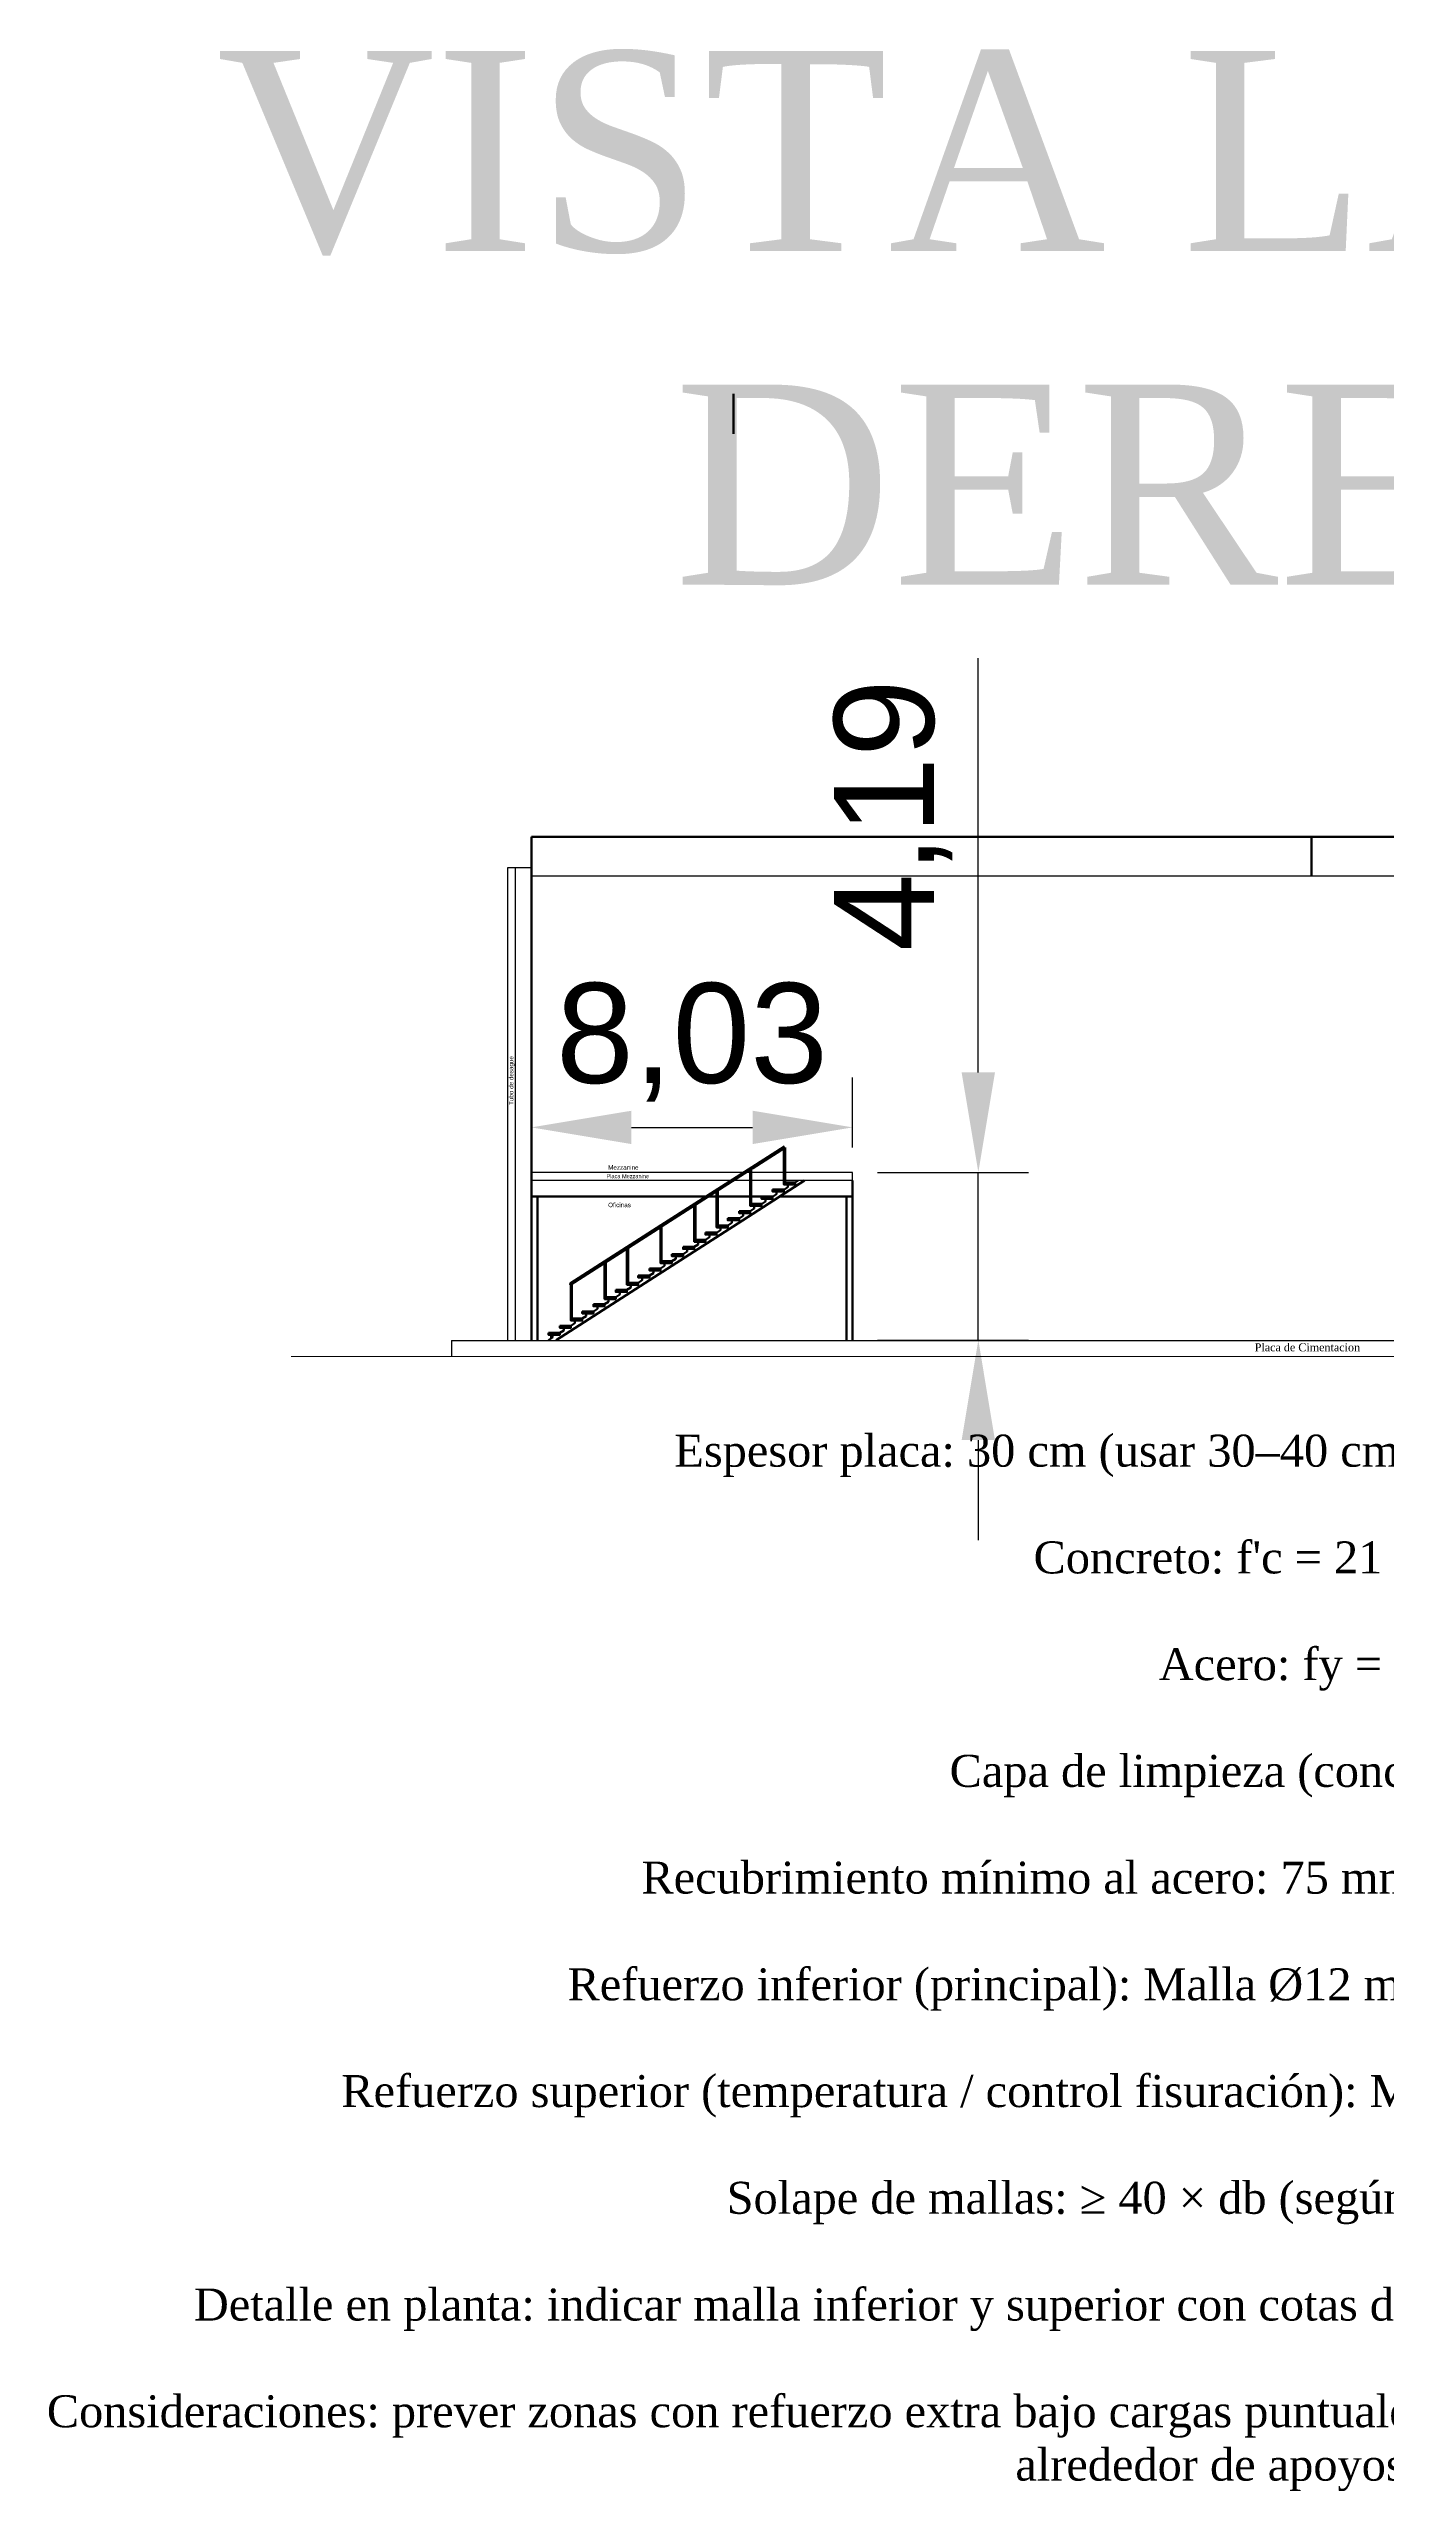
# Model space of a CAD drawing. Header units: metres. Extents: x 29 to 562, y -33 to 369.
# Drawn here: x 271.4 to 304.8, y 97.6 to 158.6 of the extents above; entities that cross this region are included whole.
import ezdxf

# ---------------------------------------------------------------- set-up
doc = ezdxf.new("R2010")
doc.units = ezdxf.units.M
doc.header["$LTSCALE"] = 2
doc.header["$PDMODE"] = 35
for name, color, linetype, lineweight in [('001_Dark_1 10', 7, 'Continuous', 0), ('A-AREA', 7, 'Continuous', 5), ('A-ROOF', 226, 'Continuous', 53), ('S-WALL', 7, 'Continuous', 60)]:
    doc.layers.add(name, color=color, linetype=linetype, lineweight=lineweight)
doc.layers.add('S-DECK', color=7, linetype='Continuous')
doc.layers.add('S-FNDN', color=7, linetype='Continuous')
doc.styles.get("Standard").update_dxf_attribs({"font": 'arial.ttf'})
doc.dimstyles.new('ISO-25', dxfattribs={"dimtxt": 2.5, "dimasz": 2.5, "dimexe": 1.25, "dimexo": 0.625, "dimtad": 1, "dimtxsty": 'Standard', "dimcen": 2.5, "dimadec": 0, "dimazin": 0, "dimtfac": 1, "dimtmove": 0, "dimatfit": 3, "dimfxl": 1, "dimarcsym": 0})

# ---------------------------------------------------------------- blocks, each defined once
blk = doc.blocks.new('*D79')
at = {"layer": '001_Dark_1 10', "color": 0, "lineweight": -2, "transparency": 16777216}
for p, q in [((294.587, 133.009), (294.587, 143.359)), ((292.071, 130.509), (295.837, 130.509)), ((294.587, 126.319), (294.587, 130.509)), ((292.071, 126.319), (295.837, 126.319)), ((294.587, 123.819), (294.587, 121.319))]:
    blk.add_line(p, q, dxfattribs=at)
at = {"layer": '001_Dark_1 10', "color": 0, "transparency": 16777216}
for points in [[(294.17, 133.009), (295.003, 133.009), (294.587, 130.509)], [(294.17, 123.819), (295.003, 123.819), (294.587, 126.319)]]:
    blk.add_solid(points, dxfattribs=at)
at = {"layer": 'Defpoints', "color": 0, "transparency": 16777216}
for p in [(291.446, 130.509), (294.587, 130.509), (291.446, 126.319)]:
    blk.add_point(p, dxfattribs=at)
at = {"layer": '001_Dark_1 10', "color": 0, "transparency": 16777216, "insert": (292.459, 139.434), "char_height": 2.5, "attachment_point": 5, "rotation": 90}
blk.add_mtext('4,19', dxfattribs=at)
blk = doc.blocks.new('*D80')
at = {"layer": '001_Dark_1 10', "color": 0, "lineweight": -2, "transparency": 16777216}
for p, q in [((283.416, 131.134), (283.416, 132.884)), ((291.446, 131.134), (291.446, 132.884)), ((285.916, 131.634), (288.946, 131.634))]:
    blk.add_line(p, q, dxfattribs=at)
at = {"layer": '001_Dark_1 10', "color": 0, "transparency": 16777216}
for points in [[(285.916, 132.05), (285.916, 131.217), (283.416, 131.634)], [(288.946, 132.05), (288.946, 131.217), (291.446, 131.634)]]:
    blk.add_solid(points, dxfattribs=at)
at = {"layer": 'Defpoints', "color": 0, "transparency": 16777216}
for p in [(291.446, 131.634), (283.416, 130.509), (291.446, 130.509)]:
    blk.add_point(p, dxfattribs=at)
at = {"layer": '001_Dark_1 10', "color": 0, "transparency": 16777216, "insert": (287.431, 133.761), "char_height": 2.5, "attachment_point": 5}
blk.add_mtext('8,03', dxfattribs=at)

msp = doc.modelspace()

# ---------------------------------------------------------------- linework, layer by layer
at = {"layer": 'A-AREA'}
for q in [(277.416, 125.912), (322.416, 125.912)]:
    msp.add_line((283.416, 125.912), q, dxfattribs=at)
at = {"layer": 'A-ROOF'}
for p, q in [((283.416, 137.919), (283.416, 138.894)), ((283.416, 138.894), (322.416, 138.894)), ((302.916, 138.894), (302.916, 137.919))]:
    msp.add_line(p, q, dxfattribs=at)
at = {"layer": 'S-DECK'}
for p, q in [((283.416, 138.119), (282.816, 138.119)), ((282.816, 138.119), (282.816, 126.312)), ((283.016, 126.312), (283.016, 138.119)), ((283.416, 137.919), (283.416, 138.119)), ((283.416, 137.919), (322.416, 137.919)), ((282.816, 126.312), (283.016, 126.312))]:
    msp.add_line(p, q, dxfattribs=at)
at = {"layer": 'S-FNDN'}
for p, q in [((291.446, 130.509), (283.416, 130.509)), ((291.446, 130.309), (283.416, 130.309)), ((291.446, 130.309), (291.446, 130.509)), ((281.416, 126.312), (324.416, 126.312)), ((281.416, 126.312), (281.416, 125.912))]:
    msp.add_line(p, q, dxfattribs=at)
at = {"layer": 'S-WALL'}
for p, q in [((288.466, 149.965), (288.466, 148.965)), ((283.416, 126.312), (283.416, 137.919)), ((286.663, 129.188), (288.936, 130.641)), ((288.936, 130.641), (289.739, 131.155)), ((288.952, 130.616), (289.756, 131.13)), ((289.726, 130.257), (289.726, 131.11)), ((289.756, 130.257), (289.756, 131.13)), ((286.679, 129.163), (288.944, 130.611)), ((288.046, 129.183), (288.046, 130.037)), ((288.076, 129.183), (288.076, 130.056)), ((288.691, 129.31), (290.245, 130.309)), ((288.886, 129.72), (288.886, 130.574)), ((288.91, 130.589), (288.91, 129.72)), ((289.446, 130.078), (289.68, 130.078)), ((289.546, 130.028), (289.546, 129.962)), ((289.726, 130.077), (289.826, 130.141)), ((289.826, 130.207), (289.826, 130.141)), ((290.006, 130.256), (290.088, 130.309)), ((291.446, 126.319), (291.446, 130.309)), ((283.416, 126.312), (283.416, 129.909)), ((283.416, 126.312), (283.416, 129.909)), ((283.416, 129.909), (283.416, 129.509)), ((287.79, 129.909), (283.416, 129.909)), ((283.566, 129.909), (283.566, 126.319)), ((287.486, 128.825), (287.486, 129.679)), ((287.516, 128.825), (287.516, 129.698)), ((288.046, 129.909), (287.846, 129.909)), ((289.463, 129.909), (288.076, 129.909)), ((288.606, 129.361), (288.706, 129.425)), ((288.706, 129.491), (288.706, 129.425)), ((288.886, 129.72), (289.12, 129.72)), ((288.886, 129.54), (288.986, 129.604)), ((288.986, 129.67), (288.986, 129.604)), ((289.166, 129.719), (289.266, 129.783)), ((289.266, 129.849), (289.266, 129.783)), ((289.446, 129.898), (289.546, 129.962)), ((291.446, 129.909), (289.623, 129.909)), ((291.296, 126.319), (291.296, 129.909)), ((291.446, 129.909), (291.446, 126.319)), ((284.389, 127.736), (286.663, 129.188)), ((284.406, 127.71), (286.671, 129.158)), ((286.366, 127.815), (288.691, 129.31)), ((286.646, 128.288), (286.646, 129.142)), ((286.67, 129.157), (286.67, 128.288)), ((287.766, 129.004), (288, 129.004)), ((287.766, 128.824), (287.866, 128.888)), ((287.866, 128.954), (287.866, 128.888)), ((288.046, 129.003), (288.146, 129.067)), ((288.146, 129.133), (288.146, 129.067)), ((288.326, 129.362), (288.56, 129.362)), ((288.326, 129.182), (288.426, 129.246)), ((288.426, 129.312), (288.426, 129.246)), ((285.246, 127.394), (285.246, 128.247)), ((285.276, 127.394), (285.276, 128.266)), ((285.806, 127.752), (285.806, 128.605)), ((285.836, 127.752), (285.836, 128.624)), ((286.646, 128.288), (286.88, 128.288)), ((286.646, 128.108), (286.746, 128.173)), ((286.746, 128.238), (286.746, 128.173)), ((286.926, 128.287), (287.026, 128.352)), ((287.026, 128.417), (287.026, 128.352)), ((287.206, 128.646), (287.44, 128.646)), ((287.206, 128.466), (287.306, 128.531)), ((287.306, 128.596), (287.306, 128.531)), ((287.486, 128.645), (287.586, 128.71)), ((287.586, 128.775), (287.586, 128.71)), ((284.04, 126.32), (286.366, 127.815)), ((284.406, 126.857), (284.406, 127.71)), ((284.43, 127.726), (284.43, 126.857)), ((285.526, 127.573), (285.806, 127.573)), ((285.806, 127.752), (286.086, 127.752)), ((285.806, 127.572), (285.906, 127.636)), ((285.906, 127.702), (285.906, 127.636)), ((286.086, 127.931), (286.32, 127.931)), ((286.086, 127.751), (286.186, 127.815)), ((286.186, 127.881), (286.186, 127.815)), ((286.366, 127.929), (286.466, 127.994)), ((286.466, 128.059), (286.466, 127.994)), ((284.786, 126.986), (284.786, 126.92)), ((284.966, 127.035), (285.066, 127.099)), ((285.066, 127.165), (285.066, 127.099)), ((285.246, 127.214), (285.346, 127.278)), ((285.346, 127.344), (285.346, 127.278)), ((285.526, 127.393), (285.626, 127.457)), ((285.626, 127.523), (285.626, 127.457)), ((283.846, 126.319), (283.946, 126.383)), ((283.91, 126.499), (284.126, 126.499)), ((283.91, 126.449), (283.91, 126.36)), ((283.946, 126.449), (283.946, 126.383)), ((284.126, 126.678), (284.36, 126.678)), ((284.126, 126.498), (284.226, 126.562)), ((284.226, 126.628), (284.226, 126.562)), ((284.406, 126.677), (284.506, 126.741)), ((284.506, 126.807), (284.506, 126.741)), ((284.686, 126.856), (284.786, 126.92))]:
    msp.add_line(p, q, dxfattribs=at)
for points in [[(289.446, 130.078), (289.726, 130.078), (289.726, 130.028), (289.446, 130.028)], [(289.726, 130.257), (290.006, 130.257), (290.006, 130.207), (289.726, 130.207)], [(288.606, 129.541), (288.886, 129.541), (288.886, 129.491), (288.606, 129.491)], [(288.886, 129.72), (289.166, 129.72), (289.166, 129.67), (288.886, 129.67)], [(289.166, 129.899), (289.446, 129.899), (289.446, 129.849), (289.166, 129.849)], [(287.486, 128.825), (287.766, 128.825), (287.766, 128.775), (287.486, 128.775)], [(287.766, 129.004), (288.046, 129.004), (288.046, 128.954), (287.766, 128.954)], [(288.046, 129.183), (288.326, 129.183), (288.326, 129.133), (288.046, 129.133)], [(288.326, 129.362), (288.606, 129.362), (288.606, 129.312), (288.326, 129.312)], [(286.646, 128.288), (286.926, 128.288), (286.926, 128.238), (286.646, 128.238)], [(286.926, 128.467), (287.206, 128.467), (287.206, 128.417), (286.926, 128.417)], [(287.206, 128.646), (287.486, 128.646), (287.486, 128.596), (287.206, 128.596)], [(285.526, 127.573), (285.806, 127.573), (285.806, 127.523), (285.526, 127.523)], [(285.806, 127.752), (286.086, 127.752), (286.086, 127.702), (285.806, 127.702)], [(286.086, 127.931), (286.366, 127.931), (286.366, 127.881), (286.086, 127.881)], [(286.366, 128.109), (286.646, 128.109), (286.646, 128.059), (286.366, 128.059)], [(284.686, 127.036), (284.966, 127.036), (284.966, 126.986), (284.686, 126.986)], [(284.966, 127.215), (285.246, 127.215), (285.246, 127.165), (284.966, 127.165)], [(285.246, 127.394), (285.526, 127.394), (285.526, 127.344), (285.246, 127.344)], [(283.846, 126.499), (284.126, 126.499), (284.126, 126.449), (283.846, 126.449)], [(284.126, 126.678), (284.406, 126.678), (284.406, 126.628), (284.126, 126.628)], [(284.406, 126.857), (284.686, 126.857), (284.686, 126.807), (284.406, 126.807)]]:
    msp.add_lwpolyline(points, close=True, dxfattribs=at)
at = {"layer": 'S-WALL', "flags": 128}
for points in [[(289.68, 130.078), (289.726, 130.078)], [(289.12, 129.72), (289.166, 129.72)], [(288, 129.004), (288.046, 129.004)], [(288.56, 129.362), (288.606, 129.362)], [(286.88, 128.288), (286.926, 128.288)], [(287.44, 128.646), (287.486, 128.646)], [(286.32, 127.931), (286.366, 127.931)], [(284.36, 126.678), (284.406, 126.678)]]:
    msp.add_lwpolyline(points, dxfattribs=at)
at = {"layer": 'S-WALL'}
for centre, start, end in [((289.747, 130.742), 302.5825, 122.5825), ((286.637, 129.155), 122.5825, 302.5825), ((284.397, 127.723), 122.5825, 302.5825)]:
    msp.add_arc(centre, 0.015, start, end, dxfattribs=at)

# ---------------------------------------------------------------- texts
at = {"attachment_point": 2}
for s, insert, char_height in [('{\\fTimes New Roman|b0|i0|c0|p18;VISTA LATERAL^JDERECHA }', (304.812, 158.531), 5), ("{\\fTimes New Roman|b0|i0|c0|p18;Espesor placa: 30 cm (usar 30–40 cm según cargas y estudio de suelos).^J^JConcreto: f'c = 21 MPa (3000 psi).^J^JAcero: fy = 420 MPa.^J^JCapa de limpieza (concreto pobre): 50 mm.^J^JRecubrimiento mínimo al acero: 75 mm (7.5 cm) por contacto con el suelo.^J^JRefuerzo inferior (principal): Malla Ø12 mm @ 200 mm c/c en ambas direcciones.^J^JRefuerzo superior (temperatura / control fisuración): Malla Ø10 mm @ 250 mm c/c en ambas direcciones.^J^JSolape de mallas: ≥ 40 × db (según norma y detalle del calculista).^J^JDetalle en planta: indicar malla inferior y superior con cotas de separación, y señalar la capa de limpieza y recubrimiento.^J^JConsideraciones: prever zonas con refuerzo extra bajo cargas puntuales (columnas/zapatas) y colocar estribos o refuerzos de continuidad alrededor de apoyos según memoria.}", (304.388, 123.955), 0.8)]:
    msp.add_mtext_dynamic_manual_height_columns(s, width=69.93919, gutter_width=12.5, heights=[0], dxfattribs=dict(at, insert=insert, char_height=char_height))
at = {"width": 19.87565, "attachment_point": 1}
for s, insert, char_height, rotation in [('Tubo de desague ', (282.853, 132.194), 0.1125, 90), ('Mezzanine', (285.335, 130.69), 0.1125, 0), ('Placa Mezzanine', (285.293, 130.464), 0.1, 0), ('\\pxt3;Oficinas', (285.335, 129.752), 0.1125, 0)]:
    msp.add_mtext(s, dxfattribs=dict(at, insert=insert, char_height=char_height, rotation=rotation))
at = {"insert": (301.494, 126.238), "char_height": 0.2, "width": 3.03204, "attachment_point": 1}
msp.add_mtext('{\\fTimes New Roman|b0|i0|c0|p18;Placa de Cimentacion}', dxfattribs=at)

# ---------------------------------------------------------------- dimensions: what is measured, and where the dimension line sits
at = {"layer": '001_Dark_1 10'}
dim = msp.add_linear_dim(base=(294.587, 130.509), p1=(291.446, 126.319), p2=(291.446, 130.509), angle=90, dimstyle='ISO-25', dxfattribs=at)
dim.commit()
dim.dimension.update_dxf_attribs({"geometry": '*D79', "text_midpoint": (292.459, 139.434)})
dim = msp.add_linear_dim(base=(291.446, 131.634), p1=(283.416, 130.509), p2=(291.446, 130.509), dimstyle='ISO-25', dxfattribs=at)
dim.commit()
dim.dimension.update_dxf_attribs({"geometry": '*D80', "text_midpoint": (287.431, 133.761)})

doc.saveas('drawing.dxf')
